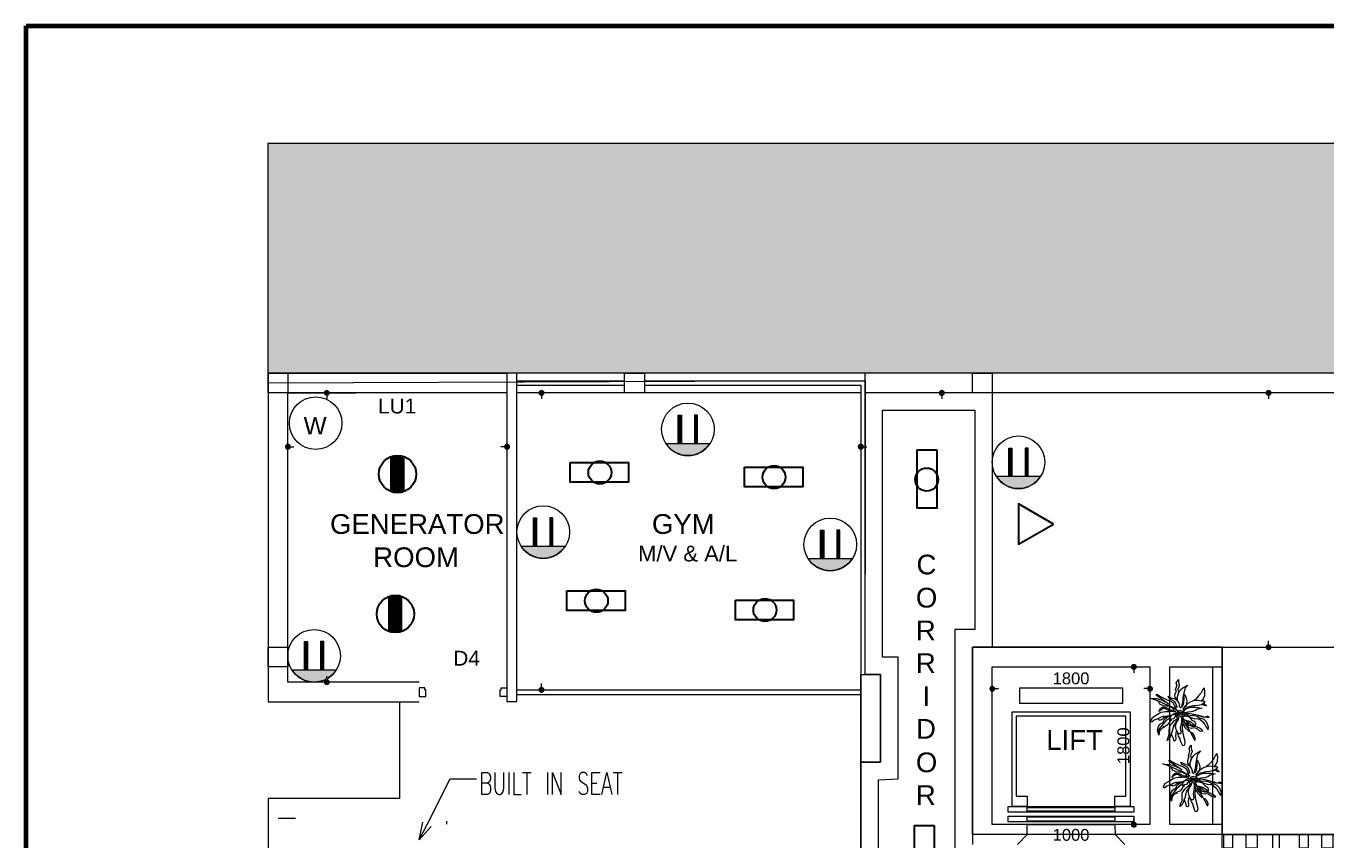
# Model space of a CAD drawing. Header units: millimetres. Extents: x 3717 to 33074, y -976 to 23714.
# Drawn here: x 3717 to 18562, y 14419 to 23714 of the extents above; entities that cross this region are included whole.
import ezdxf

# ---------------------------------------------------------------- set-up
doc = ezdxf.new("R2010")
doc.units = ezdxf.units.MM
doc.layers.add('A-ANNO-DIMS', color=7, linetype='Continuous', lineweight=9)
doc.layers.add('power', color=7, linetype='Continuous', lineweight=9)
for name, color, linetype in [('PDF_0', 7, 'Continuous'), ('PDF_DOORWINDOW', 7, 'Continuous'), ('PDF_du-core', 7, 'Continuous'), ('PDF_SERVICE-CORE-HATCH', 7, 'Continuous'), ('PDF_TEXT', 7, 'Continuous'), ('PDF_wall', 7, 'Continuous')]:
    doc.layers.add(name, color=color, linetype=linetype)
doc.styles.add('Arial', font='arial.ttf', dxfattribs={"height": 450})
doc.styles.add('PDF Arial', font='arial.ttf')
doc.styles.add('PDF SansSerif', font='sanss___.ttf')

msp = doc.modelspace()

# ---------------------------------------------------------------- hatches: boundary and pattern name
h = msp.add_hatch()
h.set_pattern_fill('ANGLE', color=256)
h.set_pattern_definition([(0, (10112.6845, 44520.2884), (0, 6.985), [5.08, -1.905]), (90, (10112.6845, 44520.2884), (-6.985, 4e-16), [5.08, -1.905])])
h.paths.add_polyline_path([(8023, 18403), (8023, 18804), (7884, 18804), (7884, 18403)])
h = msp.add_hatch()
h.set_pattern_fill('ANGLE', color=256)
h.set_pattern_definition([(0, (9977.794, 44452.032), (0, 6.985), [5.08, -1.905]), (90, (9977.794, 44452.032), (-6.985, 4e-16), [5.08, -1.905])])
edge = h.paths.add_edge_path()
edge.add_arc((7956, 18603), 152, 63.8289, 89.1173)
edge.add_line((7958, 18755), (7954, 18755))
edge.add_arc((7956, 18603), 152, 90.8827, 118.1554)
edge.add_line((7884, 18737), (7884, 18470))
edge.add_arc((7953, 18460), 69.8, 171.7868, 366.229)
edge.add_line((8023, 18467), (8023, 18739))
edge = h.paths.add_edge_path(flags=17)
edge.add_line((7954, 18755), (7884, 18755))
edge.add_line((7884, 18755), (7884, 18737))
edge.add_arc((7956, 18603), 152, 90.8827, 118.1554, ccw=False)
edge = h.paths.add_edge_path(flags=17)
edge.add_line((8023, 18755), (7958, 18755))
edge.add_arc((7956, 18603), 152, 63.8289, 89.1173, ccw=False)
edge.add_line((8023, 18739), (8023, 18755))
edge = h.paths.add_edge_path(flags=17)
edge.add_line((7884, 18470), (7884, 18450))
edge.add_line((7884, 18450), (8023, 18450))
edge.add_line((8023, 18450), (8023, 18467))
edge.add_arc((7953, 18460), 69.8, -188.2132, 6.229, ccw=False)
h = msp.add_hatch()
h.set_pattern_fill('ANGLE', color=256)
h.set_pattern_definition([(0, (10088.843, 42924.676), (0, 6.985), [5.08, -1.905]), (90, (10088.843, 42924.676), (-6.985, 4e-16), [5.08, -1.905])])
h.paths.add_polyline_path([(7999, 16807), (7999, 17208), (7860, 17208), (7860, 16807)])
h = msp.add_hatch()
h.set_pattern_fill('ANGLE', color=256)
h.set_pattern_definition([(0, (9953.9526, 42856.42), (0, 6.985), [5.08, -1.905]), (90, (9953.9526, 42856.42), (-6.985, 4e-16), [5.08, -1.905])])
edge = h.paths.add_edge_path()
edge.add_arc((7932, 17008), 152, 63.8289, 89.1173)
edge.add_line((7934, 17159), (7930, 17159))
edge.add_arc((7932, 17008), 152, 90.8827, 118.1554)
edge.add_line((7860, 17141), (7860, 16874))
edge.add_arc((7930, 16864), 69.8, 171.7868, 366.229)
edge.add_line((7999, 16872), (7999, 17144))
edge = h.paths.add_edge_path(flags=17)
edge.add_line((7930, 17159), (7860, 17159))
edge.add_line((7860, 17159), (7860, 17141))
edge.add_arc((7932, 17008), 152, 90.8827, 118.1554, ccw=False)
edge = h.paths.add_edge_path(flags=17)
edge.add_line((7999, 17159), (7934, 17159))
edge.add_arc((7932, 17008), 152, 63.8289, 89.1173, ccw=False)
edge.add_line((7999, 17144), (7999, 17159))
edge = h.paths.add_edge_path(flags=17)
edge.add_line((7860, 16874), (7860, 16855))
edge.add_line((7860, 16855), (7999, 16855))
edge.add_line((7999, 16855), (7999, 16872))
edge.add_arc((7930, 16864), 69.8, -188.2132, 6.229, ccw=False)
at = {"layer": 'A-ANNO-DIMS'}
h = msp.add_hatch(dxfattribs=at)
h.set_pattern_fill('AR-B88', color=256)
h.paths.add_polyline_path([(14742, 8042), (6481, 8042), (6481, 4917), (14742, 4917)])
h.paths.add_polyline_path([(7190, 7208), (7190, 7353), (7206, 7362), (7206, 7353), (7562, 7353), (7570, 7353), (7570, 7208)], flags=16)
h.paths.add_polyline_path([(7554, 7353), (7567, 7359), (7567, 7214), (7567, 7209), (7554, 7206)], flags=16)
h.paths.add_polyline_path([(7408, 7208), (7408, 7252), (7400, 7252), (7400, 7208)], flags=16)
h.paths.add_polyline_path([(7351, 7208), (7351, 7353), (7343, 7353), (7343, 7208)], flags=16)
h.paths.add_polyline_path([(7375, 7259), (7372, 7258), (7369, 7257), (7375, 7259)], flags=0)
h.paths.add_polyline_path([(7367, 7252), (7378, 7252), (7378, 7254), (7367, 7353)], flags=0)
h.paths.add_polyline_path([(7383, 7240), (7382, 7244), (7378, 7245), (7378, 7245), (7383, 7226)], flags=0)
h.paths.add_polyline_path([(7383, 7295), (7398, 7285), (7398, 7287), (7383, 7310)], flags=0)
h.paths.add_polyline_path([(7383, 7333), (7383, 7318), (7398, 7307), (7398, 7309)], flags=0)
h.paths.add_polyline_path([(7383, 7356), (7383, 7336), (7398, 7325), (7398, 7343)], flags=16)
h.paths.add_polyline_path([(7398, 7277), (7383, 7266), (7383, 7269), (7398, 7279)], flags=0)
h.paths.add_polyline_path([(7359, 7251), (7353, 7252), (7353, 7252)], flags=0)
h.paths.add_polyline_path([(7383, 7287), (7398, 7298), (7398, 7296), (7383, 7272)], flags=0)
h.paths.add_polyline_path([(28518, 8042), (17144, 8042), (17144, 4917), (28518, 4917)])
h.paths.add_polyline_path([(6481, 22378), (23115, 22378), (23115, 19753), (6481, 19753)])
h.paths.add_polyline_path([(20539, 19771), (20997, 19771), (20997, 20107), (20539, 20107)], flags=24)
h = msp.add_hatch(dxfattribs=at)
h.set_pattern_fill('AR-RSHKE', color=256)
h.paths.add_polyline_path([(17367, 14493), (28406, 14493), (28406, 11767), (17367, 11767)])
at = {"layer": 'power'}
h = msp.add_hatch(dxfattribs=at)
h.set_pattern_fill('ANGLE', color=256)
h.set_pattern_definition([(0, (41029.852, 41131.385), (0, 6.985), [5.08, -1.905]), (90, (41029.852, 41131.385), (-6.985, 4e-16), [5.08, -1.905])])
h.paths.add_polyline_path([(11159, 19276), (11195, 19276), (11195, 18954), (11159, 18954)])
h.paths.add_polyline_path([(11381, 19276), (11345, 19276), (11345, 18954), (11381, 18954)])
h = msp.add_hatch(dxfattribs=at)
h.set_pattern_fill('ANGLE', color=256)
h.set_pattern_definition([(0, (26939.587, 46210.171), (0, 6.985), [5.08, -1.905]), (90, (26939.587, 46210.171), (-6.985, 4e-16), [5.08, -1.905])])
edge = h.paths.add_edge_path()
edge.add_line((11016, 18954), (11524, 18954))
edge.add_arc((11270, 19114), 300, 212.0239, 327.9761, ccw=False)
h = msp.add_hatch(dxfattribs=at)
h.set_pattern_fill('ANGLE', color=256)
h.set_pattern_definition([(0, (44802.0966, 40756.126), (0, 6.985), [5.08, -1.905]), (90, (44802.0966, 40756.126), (-6.985, 4e-16), [5.08, -1.905])])
h.paths.add_polyline_path([(14931, 18900), (14967, 18900), (14967, 18579), (14931, 18579)])
h.paths.add_polyline_path([(15153, 18900), (15117, 18900), (15117, 18579), (15153, 18579)])
h = msp.add_hatch(dxfattribs=at)
h.set_pattern_fill('ANGLE', color=256)
h.set_pattern_definition([(0, (30711.8315, 45834.912), (0, 6.985), [5.08, -1.905]), (90, (30711.8315, 45834.912), (-6.985, 4e-16), [5.08, -1.905])])
edge = h.paths.add_edge_path()
edge.add_line((14788, 18579), (15297, 18579))
edge.add_arc((15042, 18738), 300, 212.0239, 327.9761, ccw=False)
h = msp.add_hatch(dxfattribs=at)
h.set_pattern_fill('ANGLE', color=256)
h.set_pattern_definition([(0, (39378.506, 39959.884), (0, 6.985), [5.08, -1.905]), (90, (39378.506, 39959.884), (-6.985, 4e-16), [5.08, -1.905])])
h.paths.add_polyline_path([(9507, 18104), (9543, 18104), (9543, 17783), (9507, 17783)])
h.paths.add_polyline_path([(9730, 18104), (9694, 18104), (9694, 17783), (9730, 17783)])
h = msp.add_hatch(dxfattribs=at)
h.set_pattern_fill('ANGLE', color=256)
h.set_pattern_definition([(0, (42653.747, 39818.966), (0, 6.985), [5.08, -1.905]), (90, (42653.747, 39818.966), (-6.985, 4e-16), [5.08, -1.905])])
h.paths.add_polyline_path([(12783, 17963), (12819, 17963), (12819, 17642), (12783, 17642)])
h.paths.add_polyline_path([(13005, 17963), (12969, 17963), (12969, 17642), (13005, 17642)])
h = msp.add_hatch(dxfattribs=at)
h.set_pattern_fill('ANGLE', color=256)
h.set_pattern_definition([(0, (25288.241, 45038.6705), (0, 6.985), [5.08, -1.905]), (90, (25288.241, 45038.6705), (-6.985, 4e-16), [5.08, -1.905])])
edge = h.paths.add_edge_path()
edge.add_line((9364, 17783), (9873, 17783))
edge.add_arc((9619, 17942), 300, 212.0239, 327.9761, ccw=False)
h = msp.add_hatch(dxfattribs=at)
h.set_pattern_fill('ANGLE', color=256)
h.set_pattern_definition([(0, (28563.482, 44897.752), (0, 6.985), [5.08, -1.905]), (90, (28563.482, 44897.752), (-6.985, 4e-16), [5.08, -1.905])])
edge = h.paths.add_edge_path()
edge.add_line((12639, 17642), (13148, 17642))
edge.add_arc((12894, 17801), 300, 212.0239, 327.9761, ccw=False)
h = msp.add_hatch(dxfattribs=at)
h.set_pattern_fill('ANGLE', color=256)
h.set_pattern_definition([(0, (36763.9774, 38548.8256), (0, 6.985), [5.08, -1.905]), (90, (36763.9774, 38548.8256), (-6.985, 4e-16), [5.08, -1.905])])
h.paths.add_polyline_path([(6893, 16693), (6929, 16693), (6929, 16372), (6893, 16372)])
h.paths.add_polyline_path([(7115, 16693), (7079, 16693), (7079, 16372), (7115, 16372)])
h = msp.add_hatch(dxfattribs=at)
h.set_pattern_fill('ANGLE', color=256)
h.set_pattern_definition([(0, (22673.712, 43627.612), (0, 6.985), [5.08, -1.905]), (90, (22673.712, 43627.612), (-6.985, 4e-16), [5.08, -1.905])])
edge = h.paths.add_edge_path()
edge.add_line((6750, 16372), (7258, 16372))
edge.add_arc((7004, 16531), 300, 212.0239, 327.9761, ccw=False)

# ---------------------------------------------------------------- linework, layer by layer
at = {"lineweight": 60}
msp.add_lwpolyline([(3717, 23714), (33043, 23714), (33043, 3822), (3717, 3822)], close=True, dxfattribs=at)
for points in [[(14109, 18879), (14109, 18213), (13884, 18213), (13884, 18879)], [(7884, 18804), (8023, 18804), (8023, 18403), (7884, 18403)], [(9927, 18735), (10593, 18735), (10593, 18511), (9927, 18511)], [(11915, 18683), (12581, 18683), (12581, 18458), (11915, 18458)], [(15443, 18034), (15042, 18265), (15042, 17803)], [(9888, 17271), (10553, 17271), (10553, 17047), (9888, 17047)], [(7860, 17208), (7999, 17208), (7999, 16807), (7860, 16807)], [(11811, 17166), (12476, 17166), (12476, 16942), (11811, 16942)], [(14081, 14597), (14081, 13931), (13857, 13931), (13857, 14597)]]:
    msp.add_lwpolyline(points, close=True)
for centre, radius in [((7956, 18603), 213), ((10265, 18621), 131), ((12253, 18569), 131), ((13995, 18541), 131), ((7932, 17008), 213), ((10226, 17158), 131), ((12148, 17053), 131)]:
    msp.add_circle(centre, radius)
at = {"layer": 'A-ANNO-DIMS'}
for p, q in [((9319, 19753), (9204, 19753)), ((9204, 19753), (9204, 16008)), ((9319, 16008), (9319, 19753)), ((14742, 19753), (14742, 16630)), ((19663, 19753), (14742, 19753)), ((13292, 19668), (6481, 19642)), ((6481, 19642), (6481, 16005)), ((13292, 16317), (13292, 19668)), ((13492, 16516), (13492, 19331)), ((13492, 19331), (14405, 19331)), ((14405, 19331), (14542, 19331)), ((14542, 19331), (14542, 16830)), ((14542, 16830), (14317, 16830)), ((14317, 16830), (14317, 12467)), ((14742, 16630), (19631, 16628)), ((13668, 16516), (13492, 16516)), ((13668, 16350), (13668, 16516)), ((13668, 15129), (13668, 16350)), ((13469, 16317), (13292, 16317)), ((13469, 15318), (13469, 16317)), ((6481, 16005), (7980, 16005)), ((7980, 16005), (7980, 14903)), ((13243, 12268), (13243, 15318)), ((13243, 15318), (13469, 15318)), ((13443, 15116), (13668, 15129)), ((13443, 12693), (13443, 15116)), ((7980, 14903), (6481, 14903)), ((6481, 14903), (6481, 8271))]:
    msp.add_line(p, q, dxfattribs=at)
for points in [[(6481, 22378), (23115, 22378), (23115, 19753), (6481, 19753)], [(6481, 19753), (9204, 19753), (9204, 19530), (6481, 19530)], [(14517, 16630), (17367, 16630), (17367, 14493), (14517, 14493)], [(17367, 16630), (19660, 16630), (19660, 14493), (17367, 14493)], [(14742, 16405), (16542, 16405), (16542, 14605), (14742, 14605)], [(16768, 16405), (17256, 16405), (17256, 14605), (16768, 14605)], [(17367, 14493), (28406, 14493), (28406, 11767), (17367, 11767)]]:
    msp.add_lwpolyline(points, close=True, dxfattribs=at)
at = {"layer": 'PDF_0', "lineweight": 5}
for points in [[(7150, 19494), (7150, 19460)], [(9599, 19494), (9599, 19460)], [(14166, 19494), (14166, 19460)], [(17896, 19494), (17896, 19460)], [(6740, 18916), (6774, 18916)], [(9171, 18916), (9134, 18916)], [(13277, 18916), (13313, 18916)], [(17896, 16664), (17896, 16700)], [(16358, 16368), (16358, 16335)], [(7150, 16265), (7150, 16298)], [(9599, 16177), (9599, 16213)], [(14778, 16156), (14812, 16156)], [(16509, 16156), (16472, 16156)], [(8515, 14644), (8515, 14610)], [(16358, 14641), (16358, 14675)]]:
    msp.add_lwpolyline(points, dxfattribs=at)
at = {"layer": 'PDF_0', "lineweight": 20}
msp.add_lwpolyline([(8294, 14607), (8556, 15129), (8857, 15129)], dxfattribs=at)
at = {"layer": 'PDF_0', "transparency": 33554559}
for points in [[(7150, 19530), (7119, 19546), (7114, 19530)], [(7114, 19530), (7119, 19512), (7150, 19530)], [(7132, 19559), (7150, 19530), (7119, 19546)], [(7119, 19512), (7150, 19530), (7132, 19499)], [(7150, 19564), (7132, 19559), (7150, 19530)], [(7150, 19530), (7132, 19499), (7150, 19494)], [(7150, 19530), (7166, 19559), (7150, 19564)], [(7179, 19546), (7150, 19530), (7166, 19559)], [(7184, 19530), (7179, 19546), (7150, 19530)], [(7150, 19494), (7166, 19499), (7150, 19530)], [(7166, 19499), (7150, 19530), (7179, 19512)], [(7150, 19530), (7179, 19512), (7184, 19530)], [(9599, 19530), (9568, 19546), (9562, 19530)], [(9562, 19530), (9568, 19512), (9599, 19530)], [(9581, 19559), (9599, 19530), (9568, 19546)], [(9568, 19512), (9599, 19530), (9581, 19499)], [(9599, 19564), (9581, 19559), (9599, 19530)], [(9599, 19530), (9581, 19499), (9599, 19494)], [(9599, 19530), (9617, 19559), (9599, 19564)], [(9630, 19546), (9599, 19530), (9617, 19559)], [(9632, 19530), (9630, 19546), (9599, 19530)], [(9599, 19494), (9617, 19499), (9599, 19530)], [(9617, 19499), (9599, 19530), (9630, 19512)], [(9599, 19530), (9630, 19512), (9632, 19530)], [(14166, 19530), (14135, 19546), (14133, 19530)], [(14133, 19530), (14135, 19512), (14166, 19530)], [(14148, 19559), (14166, 19530), (14135, 19546)], [(14135, 19512), (14166, 19530), (14148, 19499)], [(14166, 19564), (14148, 19559), (14166, 19530)], [(14166, 19530), (14148, 19499), (14166, 19494)], [(14166, 19530), (14185, 19559), (14166, 19564)], [(14197, 19546), (14166, 19530), (14185, 19559)], [(14203, 19530), (14197, 19546), (14166, 19530)], [(14166, 19494), (14185, 19499), (14166, 19530)], [(14185, 19499), (14166, 19530), (14197, 19512)], [(14166, 19530), (14197, 19512), (14203, 19530)], [(17896, 19530), (17865, 19546), (17860, 19530)], [(17860, 19530), (17865, 19512), (17896, 19530)], [(17878, 19559), (17896, 19530), (17865, 19546)], [(17865, 19512), (17896, 19530), (17878, 19499)], [(17896, 19564), (17878, 19559), (17896, 19530)], [(17896, 19530), (17878, 19499), (17896, 19494)], [(17896, 19530), (17912, 19559), (17896, 19564)], [(17925, 19546), (17896, 19530), (17912, 19559)], [(17930, 19530), (17925, 19546), (17896, 19530)], [(17896, 19494), (17912, 19499), (17896, 19530)], [(17912, 19499), (17896, 19530), (17925, 19512)], [(17896, 19530), (17925, 19512), (17930, 19530)], [(6704, 18916), (6676, 18934), (6670, 18916)], [(6670, 18916), (6676, 18897), (6704, 18916)], [(6688, 18947), (6704, 18916), (6676, 18934)], [(6676, 18897), (6704, 18916), (6688, 18884)], [(6704, 18952), (6688, 18947), (6704, 18916)], [(6704, 18916), (6688, 18884), (6704, 18882)], [(6704, 18916), (6722, 18947), (6704, 18952)], [(6735, 18934), (6704, 18916), (6722, 18947)], [(6740, 18916), (6735, 18934), (6704, 18916)], [(6704, 18882), (6722, 18884), (6704, 18916)], [(6722, 18884), (6704, 18916), (6735, 18897)], [(6704, 18916), (6735, 18897), (6740, 18916)], [(9204, 18916), (9176, 18934), (9171, 18916)], [(9171, 18916), (9176, 18897), (9204, 18916)], [(9189, 18947), (9204, 18916), (9176, 18934)], [(9176, 18897), (9204, 18916), (9189, 18884)], [(9204, 18952), (9189, 18947), (9204, 18916)], [(9204, 18916), (9189, 18884), (9204, 18882)], [(9204, 18916), (9223, 18947), (9204, 18952)], [(9236, 18934), (9204, 18916), (9223, 18947)], [(9241, 18916), (9236, 18934), (9204, 18916)], [(9204, 18882), (9223, 18884), (9204, 18916)], [(9223, 18884), (9204, 18916), (9236, 18897)], [(9204, 18916), (9236, 18897), (9241, 18916)], [(13243, 18916), (13212, 18934), (13207, 18916)], [(13207, 18916), (13212, 18897), (13243, 18916)], [(13225, 18947), (13243, 18916), (13212, 18934)], [(13212, 18897), (13243, 18916), (13225, 18884)], [(13243, 18952), (13225, 18947), (13243, 18916)], [(13243, 18916), (13225, 18884), (13243, 18882)], [(13243, 18916), (13261, 18947), (13243, 18952)], [(13274, 18934), (13243, 18916), (13261, 18947)], [(13277, 18916), (13274, 18934), (13243, 18916)], [(13243, 18882), (13261, 18884), (13243, 18916)], [(13261, 18884), (13243, 18916), (13274, 18897)], [(13243, 18916), (13274, 18897), (13277, 18916)], [(17896, 16630), (17865, 16646), (17860, 16630)], [(17860, 16630), (17865, 16612), (17896, 16630)], [(17878, 16659), (17896, 16630), (17865, 16646)], [(17865, 16612), (17896, 16630), (17878, 16599)], [(17896, 16664), (17878, 16659), (17896, 16630)], [(17896, 16630), (17878, 16599), (17896, 16594)], [(17896, 16630), (17912, 16659), (17896, 16664)], [(17925, 16646), (17896, 16630), (17912, 16659)], [(17930, 16630), (17925, 16646), (17896, 16630)], [(17896, 16594), (17912, 16599), (17896, 16630)], [(17912, 16599), (17896, 16630), (17925, 16612)], [(17896, 16630), (17925, 16612), (17930, 16630)], [(16358, 16405), (16327, 16423), (16324, 16405)], [(16324, 16405), (16327, 16387), (16358, 16405)], [(16340, 16436), (16358, 16405), (16327, 16423)], [(16327, 16387), (16358, 16405), (16340, 16374)], [(16358, 16439), (16340, 16436), (16358, 16405)], [(16358, 16405), (16340, 16374), (16358, 16368)], [(16358, 16405), (16376, 16436), (16358, 16439)], [(16389, 16423), (16358, 16405), (16376, 16436)], [(16394, 16405), (16389, 16423), (16358, 16405)], [(16358, 16368), (16376, 16374), (16358, 16405)], [(16376, 16374), (16358, 16405), (16389, 16387)], [(16358, 16405), (16389, 16387), (16394, 16405)], [(7150, 16228), (7119, 16247), (7114, 16228)], [(7114, 16228), (7119, 16213), (7150, 16228)], [(7132, 16260), (7150, 16228), (7119, 16247)], [(7119, 16213), (7150, 16228), (7132, 16200)], [(7150, 16265), (7132, 16260), (7150, 16228)], [(7150, 16228), (7132, 16200), (7150, 16195)], [(7150, 16228), (7166, 16260), (7150, 16265)], [(7179, 16247), (7150, 16228), (7166, 16260)], [(7184, 16228), (7179, 16247), (7150, 16228)], [(7150, 16195), (7166, 16200), (7150, 16228)], [(7166, 16200), (7150, 16228), (7179, 16213)], [(7150, 16228), (7179, 16213), (7184, 16228)], [(14724, 16184), (14742, 16156), (14714, 16171)], [(14742, 16190), (14724, 16184), (14742, 16156)], [(14742, 16156), (14760, 16184), (14742, 16190)], [(14773, 16171), (14742, 16156), (14760, 16184)], [(16524, 16184), (16542, 16156), (16514, 16171)], [(16542, 16190), (16524, 16184), (16542, 16156)], [(16542, 16156), (16560, 16184), (16542, 16190)], [(16573, 16171), (16542, 16156), (16560, 16184)], [(9599, 16143), (9568, 16158), (9562, 16143)], [(9562, 16143), (9568, 16125), (9599, 16143)], [(9581, 16171), (9599, 16143), (9568, 16158)], [(9568, 16125), (9599, 16143), (9581, 16112)], [(9599, 16177), (9581, 16171), (9599, 16143)], [(9599, 16143), (9581, 16112), (9599, 16106)], [(9599, 16143), (9617, 16171), (9599, 16177)], [(9630, 16158), (9599, 16143), (9617, 16171)], [(9632, 16143), (9630, 16158), (9599, 16143)], [(9599, 16106), (9617, 16112), (9599, 16143)], [(9617, 16112), (9599, 16143), (9630, 16125)], [(9599, 16143), (9630, 16125), (9632, 16143)], [(14742, 16156), (14714, 16171), (14708, 16156)], [(14708, 16156), (14714, 16138), (14742, 16156)], [(14714, 16138), (14742, 16156), (14724, 16125)], [(14742, 16156), (14724, 16125), (14742, 16119)], [(14778, 16156), (14773, 16171), (14742, 16156)], [(14742, 16119), (14760, 16125), (14742, 16156)], [(14760, 16125), (14742, 16156), (14773, 16138)], [(14742, 16156), (14773, 16138), (14778, 16156)], [(16542, 16156), (16514, 16171), (16509, 16156)], [(16509, 16156), (16514, 16138), (16542, 16156)], [(16514, 16138), (16542, 16156), (16524, 16125)], [(16542, 16156), (16524, 16125), (16542, 16119)], [(16579, 16156), (16573, 16171), (16542, 16156)], [(16542, 16119), (16560, 16125), (16542, 16156)], [(16560, 16125), (16542, 16156), (16573, 16138)], [(16542, 16156), (16573, 16138), (16579, 16156)], [(16358, 14605), (16327, 14623), (16324, 14605)], [(16324, 14605), (16327, 14587), (16358, 14605)], [(16340, 14636), (16358, 14605), (16327, 14623)], [(16327, 14587), (16358, 14605), (16340, 14574)], [(16358, 14641), (16340, 14636), (16358, 14605)], [(16358, 14605), (16340, 14574), (16358, 14571)], [(16358, 14605), (16376, 14636), (16358, 14641)], [(16389, 14623), (16358, 14605), (16376, 14636)], [(16394, 14605), (16389, 14623), (16358, 14605)], [(16358, 14571), (16376, 14574), (16358, 14605)], [(16376, 14574), (16358, 14605), (16389, 14587)], [(16358, 14605), (16389, 14587), (16394, 14605)]]:
    msp.add_solid(points, dxfattribs=at)
at = {"layer": 'PDF_DOORWINDOW', "lineweight": 5}
for points in [[(8266, 16166), (8203, 16166), (8203, 16068), (8278, 16068), (8278, 16143), (8266, 16143)], [(9140, 16166), (9204, 16166), (9204, 16068), (9129, 16068), (9129, 16143), (9140, 16143)]]:
    msp.add_lwpolyline(points, close=True, dxfattribs=at)
at = {"layer": 'PDF_du-core', "lineweight": 5}
for points in [[(16228, 16166), (16228, 15987), (15056, 15987), (15056, 16166)], [(16143, 14812), (16143, 14929), (16267, 14929), (16267, 15842), (15017, 15842), (15017, 14929), (15142, 14929), (15142, 14812), (14968, 14812), (14968, 15891), (16317, 15891), (16317, 14812)], [(16358, 14812), (16358, 14747), (14926, 14747), (14926, 14812)], [(16358, 14703), (16358, 14636), (14926, 14636), (14926, 14703)]]:
    msp.add_lwpolyline(points, close=True, dxfattribs=at)
at = {"layer": 'PDF_du-core', "lineweight": 18}
for points in [[(16143, 14802), (16143, 14758), (15142, 14758), (15142, 14802)], [(16143, 14693), (16143, 14646), (15142, 14646), (15142, 14693)]]:
    msp.add_lwpolyline(points, close=True, dxfattribs=at)
at = {"layer": 'PDF_du-core', "lineweight": 5}
msp.add_lwpolyline([(15142, 14605), (16143, 14605)], dxfattribs=at)
at = {"layer": 'PDF_SERVICE-CORE-HATCH', "lineweight": 20}
for points in [[(8341, 14584), (8203, 14431), (8245, 14633)], [(8203, 14431), (8294, 14607)]]:
    msp.add_lwpolyline(points, dxfattribs=at)
at = {"layer": 'PDF_TEXT', "lineweight": 5}
for points in [[(8981, 15079), (9005, 15066), (9010, 15056), (9018, 15033), (9018, 14996), (9010, 14973), (9005, 14960), (8981, 14950), (8919, 14950), (8919, 15199), (8981, 15199), (9005, 15186), (9010, 15175), (9018, 15152), (9018, 15126), (9010, 15103), (9005, 15092), (8981, 15079), (8919, 15079)], [(9067, 15199), (9067, 15020), (9075, 14983), (9090, 14960), (9111, 14950), (9127, 14950), (9147, 14960), (9160, 14983), (9168, 15020), (9168, 15199)], [(9225, 15199), (9225, 14950)], [(9282, 15199), (9282, 14950), (9368, 14950)], [(9383, 15199), (9482, 15199)], [(9433, 15199), (9433, 14950)], [(9669, 15199), (9669, 14950)], [(9726, 14950), (9726, 15199), (9824, 14950), (9824, 15199)], [(10125, 15162), (10112, 15186), (10089, 15199), (10060, 15199), (10040, 15186), (10027, 15162), (10027, 15139), (10032, 15116), (10040, 15103), (10055, 15092), (10097, 15066), (10112, 15056), (10117, 15043), (10125, 15020), (10125, 14983), (10112, 14960), (10089, 14950), (10060, 14950), (10040, 14960), (10027, 14983)], [(10268, 14950), (10175, 14950), (10175, 15199), (10268, 15199)], [(10289, 14950), (10346, 15199), (10403, 14950)], [(10418, 15199), (10520, 15199)], [(10468, 15199), (10468, 14950)], [(10175, 15079), (10232, 15079)], [(10312, 15033), (10382, 15033)]]:
    msp.add_lwpolyline(points, dxfattribs=at)
at = {"layer": 'PDF_wall', "lineweight": 5}
for points in [[(6704, 19753), (6481, 19753), (6481, 16005), (8203, 16005)], [(8203, 16231), (6704, 16231), (6704, 19530), (7480, 19530)], [(13243, 19530), (13243, 12268)], [(14742, 19530), (14742, 16630)], [(17367, 13668), (17367, 14605), (16768, 14605), (16768, 16405), (17367, 16405), (17367, 16630), (14517, 16630), (14517, 14379)], [(15030, 14379), (15142, 14493), (15142, 14605), (14742, 14605), (14742, 16405), (16542, 16405), (16542, 14605), (16143, 14605), (16145, 14493), (16257, 14379)], [(6593, 14680), (6792, 14680)]]:
    msp.add_lwpolyline(points, dxfattribs=at)
for points in [[(6481, 19753), (6704, 19753), (6704, 19530), (6481, 19530)], [(9319, 16008), (9319, 19753), (9204, 19753), (9204, 16008)], [(10548, 19753), (10774, 19753), (10774, 19530), (10548, 19530)], [(14519, 19753), (14742, 19753), (14742, 19530), (14519, 19530)], [(6481, 16630), (6704, 16630), (6704, 16405), (6481, 16405)], [(13243, 16317), (13469, 16317), (13469, 15318), (13243, 15318)]]:
    msp.add_lwpolyline(points, close=True, dxfattribs=at)
at = {"layer": 'PDF_wall', "lineweight": 18}
for points in [[(19663, 19753), (13243, 19753), (9319, 19753)], [(19663, 19530), (13292, 19530), (13292, 19753)], [(13243, 19530), (9319, 19530)]]:
    msp.add_lwpolyline(points, dxfattribs=at)
at = {"layer": 'PDF_wall', "lineweight": 9}
for points in [[(9319, 19668), (10548, 19668)], [(9319, 19616), (10548, 19616)], [(10774, 19668), (13292, 19668), (13292, 17466)], [(10774, 19616), (13243, 19616), (13243, 17466)], [(9319, 16143), (13243, 16143)], [(9319, 16091), (13243, 16091)]]:
    msp.add_lwpolyline(points, dxfattribs=at)
at = {"layer": 'PDF_wall', "lineweight": 20}
for points in [[(16854, 16034), (16830, 16057), (16825, 16086), (16838, 16114), (16846, 16127), (16833, 16145), (16843, 16166), (16851, 16200), (16843, 16218), (16851, 16247), (16866, 16260), (16869, 16234), (16872, 16213), (16877, 16192), (16866, 16164), (16859, 16145), (16864, 16132), (16866, 16114), (16859, 16091), (16856, 16070)], [(16861, 16013), (16856, 16029), (16856, 16065), (16869, 16101), (16887, 16138), (16916, 16164), (16973, 16195), (16949, 16171), (16937, 16140), (16929, 16106), (16918, 16057), (16916, 16021), (16908, 15982), (16898, 15948), (16887, 15933)], [(16856, 15904), (16825, 15928), (16781, 15953), (16711, 15979), (16651, 16008), (16586, 16034), (16542, 16049), (16573, 16044), (16620, 16042), (16651, 16034), (16685, 16023), (16716, 16005)], [(16763, 15974), (16617, 16078), (16612, 16091), (16628, 16088), (16664, 16065), (16732, 16034), (16778, 16013), (16802, 16000), (16820, 15969), (16825, 15948), (16838, 15930), (16833, 15951), (16854, 15943), (16846, 15964), (16838, 15985), (16825, 16005), (16802, 16021), (16778, 16034), (16760, 16044), (16750, 16070), (16765, 16062), (16789, 16049), (16817, 16044), (16841, 16031), (16854, 16016), (16872, 15995), (16874, 15969), (16874, 15943)], [(16908, 15946), (16926, 15977), (16934, 16034), (16934, 16091), (16944, 16081), (16957, 16047), (16962, 16013), (16960, 15982), (16952, 15953), (16918, 15920), (16955, 15969), (16991, 15998), (17040, 16021)], [(17131, 16021), (17149, 16036), (17167, 16078), (17170, 16132), (17162, 16166), (17144, 16148), (17126, 16109), (17097, 16073), (17061, 16034), (17040, 16021), (17087, 16026), (17126, 16018), (17157, 16018), (17170, 16008), (17157, 15990), (17131, 15972), (17069, 15961), (17032, 15959), (16978, 15943), (16921, 15904), (16960, 15928), (17007, 15943), (17056, 15943), (17090, 15940), (17139, 15935), (17084, 15922), (17053, 15902), (17012, 15891), (16975, 15886), (16944, 15878)], [(16854, 15881), (16817, 15870), (16789, 15852), (16760, 15847), (16713, 15839), (16688, 15837), (16628, 15811), (16589, 15795), (16566, 15777), (16555, 15772), (16550, 15780), (16555, 15798), (16576, 15832), (16623, 15860), (16667, 15886), (16719, 15896), (16760, 15896), (16786, 15899), (16833, 15891)], [(16835, 15891), (16841, 15896), (16820, 15904), (16786, 15896), (16760, 15904), (16732, 15917), (16713, 15928), (16688, 15925), (16664, 15912), (16643, 15896), (16662, 15928), (16680, 15943), (16716, 15943), (16752, 15930), (16778, 15909), (16804, 15912), (16817, 15922), (16799, 15935), (16765, 15956), (16729, 15956), (16695, 15959), (16656, 15979), (16638, 16008)], [(16931, 15886), (16913, 15896), (16887, 15907), (16866, 15899), (16854, 15886), (16872, 15889), (16898, 15889), (16924, 15883), (16942, 15891)], [(17141, 15974), (17149, 15972), (17186, 15959), (17175, 15969), (17149, 15987)], [(16776, 15842), (16750, 15834), (16721, 15832), (16700, 15824), (16685, 15808), (16664, 15798), (16649, 15798), (16638, 15803), (16628, 15811)], [(16861, 15826), (16854, 15798), (16838, 15772), (16815, 15741), (16807, 15712), (16796, 15673), (16786, 15642), (16773, 15608), (16760, 15580), (16737, 15564), (16747, 15588), (16760, 15634), (16763, 15671), (16765, 15715), (16781, 15746), (16799, 15767), (16822, 15793), (16843, 15803), (16851, 15811), (16856, 15826), (16838, 15839), (16822, 15832), (16815, 15811), (16763, 15808), (16789, 15798), (16768, 15782), (16763, 15769), (16739, 15741), (16719, 15730), (16690, 15720), (16706, 15712), (16682, 15704), (16659, 15684), (16646, 15658), (16643, 15624), (16636, 15655), (16630, 15681), (16638, 15723), (16656, 15751), (16677, 15762), (16690, 15767), (16695, 15780), (16703, 15803), (16726, 15824), (16742, 15834)], [(16786, 15842), (16758, 15813), (16724, 15790), (16700, 15762), (16672, 15733), (16656, 15707), (16638, 15684), (16633, 15655)], [(16903, 15878), (16924, 15863), (16934, 15863), (16939, 15852), (16926, 15852), (16911, 15850), (16898, 15860), (16890, 15870), (16892, 15878), (16882, 15868), (16869, 15852), (16846, 15839), (16830, 15842), (16843, 15857), (16861, 15870), (16879, 15876), (16833, 15863), (16794, 15852)], [(16887, 15847), (16903, 15824), (16903, 15787), (16898, 15746), (16887, 15710), (16892, 15686), (16898, 15666), (16890, 15640), (16869, 15640), (16851, 15666), (16843, 15689), (16833, 15733), (16846, 15769), (16866, 15803), (16874, 15839), (16879, 15863)], [(16916, 15762), (16911, 15715), (16913, 15666), (16924, 15616), (16937, 15572), (16939, 15538), (16931, 15507), (16918, 15505), (16911, 15518), (16895, 15551), (16882, 15593), (16869, 15614), (16861, 15645)], [(16903, 15883), (16937, 15876), (16973, 15878), (17022, 15870), (17064, 15860), (17126, 15847), (17154, 15834), (17196, 15832), (17219, 15826), (17204, 15837), (17193, 15839), (17170, 15832)], [(16905, 15811), (16916, 15767), (16939, 15712), (16981, 15676), (17025, 15653), (17048, 15619), (17056, 15593), (17053, 15564), (17045, 15585), (17027, 15619), (17004, 15658)], [(16999, 15671), (16973, 15712), (16947, 15746), (16931, 15787), (16916, 15826), (16929, 15803), (16962, 15793), (16983, 15790), (17009, 15777), (17025, 15762), (17053, 15738), (17061, 15736), (17064, 15754), (17056, 15782), (17032, 15790), (17025, 15798), (17014, 15811), (16996, 15834), (16973, 15842), (16944, 15842), (16921, 15834), (16908, 15837)], [(16939, 15860), (16952, 15847), (16996, 15832), (17048, 15816), (17087, 15813), (17113, 15808), (17141, 15780), (17167, 15749), (17183, 15717), (17206, 15686), (17211, 15717), (17191, 15769), (17162, 15803), (17139, 15813), (17103, 15819), (17082, 15837), (17045, 15847)], [(17056, 15857), (17025, 15847), (16973, 15852), (16952, 15868)], [(16955, 15790), (16955, 15759), (16965, 15738), (16983, 15712), (17020, 15707), (17045, 15712), (17066, 15707), (17079, 15697), (17095, 15684), (17110, 15676), (17131, 15673), (17147, 15676), (17131, 15689), (17108, 15704), (17084, 15715), (17056, 15723), (17022, 15725), (16988, 15738), (16973, 15759), (16960, 15793)], [(16965, 15785), (16988, 15767), (17014, 15743), (17066, 15728)], [(17160, 15826), (17131, 15834), (17097, 15850)], [(16843, 15671), (16838, 15650), (16833, 15614), (16838, 15588), (16833, 15567), (16822, 15557), (16815, 15564), (16809, 15588), (16796, 15619), (16789, 15647)], [(16999, 15282), (16975, 15308), (16973, 15336), (16983, 15365), (16991, 15375), (16981, 15393), (16988, 15417), (16996, 15448), (16988, 15466), (16996, 15494), (17012, 15510), (17014, 15481), (17017, 15463), (17022, 15440), (17014, 15414), (17004, 15393), (17009, 15380), (17012, 15365), (17007, 15341), (17001, 15318)], [(17007, 15264), (17001, 15276), (17001, 15315), (17014, 15349), (17035, 15385), (17061, 15411), (17118, 15445), (17095, 15419), (17082, 15391), (17074, 15357), (17066, 15308), (17061, 15269), (17053, 15232), (17043, 15196), (17035, 15181)], [(17001, 15155), (16970, 15175), (16926, 15204), (16856, 15230), (16799, 15256), (16734, 15284), (16690, 15297), (16721, 15292), (16765, 15292), (16799, 15282), (16830, 15271), (16861, 15256)], [(16908, 15225), (16765, 15326), (16758, 15339), (16773, 15336), (16809, 15313), (16877, 15282), (16924, 15264), (16947, 15251), (16965, 15217), (16973, 15196), (16983, 15178), (16981, 15199), (16999, 15191), (16994, 15212), (16986, 15232), (16973, 15256), (16949, 15271), (16924, 15284), (16905, 15292), (16895, 15318), (16913, 15310), (16937, 15300), (16962, 15292), (16986, 15279), (17001, 15264), (17017, 15243), (17022, 15219), (17022, 15191)], [(17053, 15196), (17074, 15225), (17079, 15282), (17079, 15339), (17090, 15328), (17103, 15297), (17110, 15264), (17108, 15232), (17097, 15201), (17066, 15168), (17100, 15217), (17136, 15248), (17186, 15269), (17232, 15274), (17274, 15269), (17302, 15269), (17318, 15258), (17302, 15240), (17276, 15222), (17217, 15212), (17178, 15206), (17123, 15191), (17066, 15155), (17105, 15178), (17152, 15191), (17201, 15193), (17235, 15191), (17287, 15186), (17230, 15170), (17201, 15149), (17160, 15139), (17123, 15134), (17090, 15126)], [(17276, 15271), (17294, 15287), (17313, 15328), (17318, 15380), (17307, 15417), (17289, 15398), (17271, 15359), (17245, 15323), (17206, 15282), (17188, 15271)], [(16999, 15131), (16962, 15121), (16934, 15100), (16905, 15095), (16859, 15087), (16835, 15085), (16773, 15059), (16734, 15043), (16713, 15025), (16700, 15020), (16698, 15030), (16700, 15048), (16721, 15079), (16771, 15110), (16812, 15134), (16864, 15147), (16908, 15147), (16931, 15149), (16978, 15139)], [(16981, 15139), (16986, 15147), (16965, 15155), (16931, 15144), (16905, 15152), (16877, 15168), (16859, 15178), (16833, 15173), (16809, 15160), (16791, 15144), (16807, 15175), (16828, 15191), (16864, 15193), (16898, 15178), (16924, 15160), (16952, 15160), (16962, 15170), (16944, 15183), (16911, 15204), (16877, 15204), (16841, 15206), (16802, 15227), (16786, 15258)], [(17079, 15134), (17058, 15147), (17032, 15155), (17014, 15147), (17001, 15134), (17017, 15136), (17045, 15136), (17069, 15131), (17087, 15139)], [(17289, 15225), (17297, 15219), (17331, 15206), (17323, 15219), (17294, 15235)], [(16921, 15092), (16895, 15082), (16866, 15079), (16846, 15072), (16830, 15056), (16809, 15048), (16794, 15048), (16783, 15053), (16773, 15059)], [(17009, 15074), (16999, 15048), (16983, 15020), (16960, 14991), (16952, 14960), (16944, 14921), (16931, 14890), (16921, 14859), (16905, 14828), (16882, 14812), (16892, 14838), (16908, 14882), (16908, 14919), (16911, 14965), (16929, 14996), (16944, 15015), (16970, 15040), (16988, 15051), (16996, 15061), (17001, 15077), (16986, 15087), (16970, 15082), (16960, 15061), (16908, 15056), (16937, 15046), (16913, 15030), (16908, 15017), (16887, 14991), (16864, 14981), (16835, 14968), (16851, 14963), (16828, 14955), (16804, 14934), (16791, 14908), (16789, 14874), (16781, 14903), (16776, 14929), (16783, 14973), (16802, 15002), (16822, 15012), (16835, 15015), (16841, 15030), (16848, 15051), (16872, 15072), (16887, 15082)], [(16931, 15092), (16903, 15061), (16872, 15038), (16846, 15012), (16820, 14981), (16802, 14955), (16786, 14932), (16778, 14903)], [(17048, 15126), (17069, 15113), (17079, 15113), (17087, 15103), (17074, 15100), (17056, 15098), (17045, 15108), (17038, 15121), (17038, 15126), (17030, 15116), (17017, 15103), (16994, 15090), (16978, 15090), (16988, 15105), (17007, 15118), (17025, 15123), (16981, 15110), (16942, 15103)], [(17032, 15098), (17048, 15072), (17048, 15035), (17043, 14996), (17035, 14960), (17038, 14937), (17043, 14913), (17035, 14887), (17014, 14887), (16996, 14913), (16988, 14939), (16978, 14983), (16991, 15020), (17012, 15051), (17022, 15090), (17025, 15110)], [(17061, 15009), (17056, 14965), (17058, 14916), (17069, 14867), (17082, 14823), (17087, 14786), (17079, 14758), (17066, 14753), (17056, 14766), (17043, 14802), (17030, 14843), (17017, 14864), (17009, 14893)], [(17051, 15131), (17082, 15123), (17118, 15126), (17167, 15121), (17209, 15110), (17271, 15095), (17300, 15082), (17341, 15079), (17367, 15077), (17349, 15085), (17339, 15090), (17315, 15082)], [(17051, 15061), (17061, 15015), (17087, 14963), (17126, 14924), (17170, 14900), (17196, 14869), (17201, 14843), (17198, 14815), (17191, 14836), (17173, 14869), (17152, 14906)], [(17144, 14919), (17118, 14963), (17092, 14994), (17079, 15035), (17061, 15077), (17074, 15051), (17110, 15040), (17131, 15038), (17154, 15027), (17173, 15012), (17201, 14989), (17206, 14983), (17209, 15002), (17201, 15030), (17180, 15040), (17170, 15046), (17160, 15061), (17141, 15085), (17118, 15092), (17090, 15092), (17066, 15085), (17053, 15085)], [(17084, 15108), (17100, 15095), (17144, 15082), (17196, 15066), (17232, 15064), (17258, 15056), (17289, 15030), (17313, 14999), (17331, 14965), (17352, 14937), (17357, 14968), (17339, 15017), (17310, 15051), (17287, 15064), (17248, 15069), (17230, 15085), (17191, 15098)], [(17204, 15105), (17173, 15098), (17118, 15100), (17097, 15116)], [(17100, 15040), (17100, 15009), (17110, 14986), (17131, 14963), (17165, 14955), (17193, 14960), (17211, 14955), (17224, 14944), (17240, 14932), (17258, 14924), (17276, 14924), (17292, 14924), (17276, 14937), (17253, 14952), (17230, 14965), (17201, 14973), (17167, 14976), (17134, 14986), (17118, 15009), (17105, 15040)], [(17110, 15033), (17134, 15017), (17160, 14991), (17211, 14976)], [(17305, 15077), (17276, 15082), (17243, 15098)], [(16988, 14919), (16983, 14900), (16978, 14864), (16983, 14838), (16981, 14817), (16970, 14807), (16960, 14812), (16957, 14836), (16944, 14867), (16934, 14898)]]:
    msp.add_lwpolyline(points, dxfattribs=at)
at = {"layer": 'power'}
for p, q in [((11016, 18954), (11524, 18954)), ((14788, 18579), (15297, 18579)), ((9364, 17783), (9873, 17783)), ((12639, 17642), (13148, 17642)), ((6750, 16372), (7258, 16372))]:
    msp.add_line(p, q, dxfattribs=at)
for points in [[(11159, 19276), (11195, 19276), (11195, 18954), (11159, 18954)], [(11381, 19276), (11345, 19276), (11345, 18954), (11381, 18954)], [(14931, 18900), (14967, 18900), (14967, 18579), (14931, 18579)], [(15153, 18900), (15117, 18900), (15117, 18579), (15153, 18579)], [(9507, 18104), (9543, 18104), (9543, 17783), (9507, 17783)], [(9730, 18104), (9694, 18104), (9694, 17783), (9730, 17783)], [(12783, 17963), (12819, 17963), (12819, 17642), (12783, 17642)], [(13005, 17963), (12969, 17963), (12969, 17642), (13005, 17642)], [(6893, 16693), (6929, 16693), (6929, 16372), (6893, 16372)], [(7115, 16693), (7079, 16693), (7079, 16372), (7115, 16372)]]:
    msp.add_lwpolyline(points, close=True, dxfattribs=at)
for centre in [(7022, 19184), (11270, 19114), (15042, 18738), (9619, 17942), (12894, 17801), (7004, 16531)]:
    msp.add_circle(centre, 300, dxfattribs=at)
for centre in [(11270, 19114), (15042, 18738), (9619, 17942), (12894, 17801), (7004, 16531)]:
    msp.add_arc(centre, 300, 212.0239, 327.9761, dxfattribs=at)

# ---------------------------------------------------------------- texts
at = {"layer": 'PDF_TEXT', "attachment_point": 7}
for s, insert, char_height, style in [('LU1', (7734, 19292), 170, 'PDF SansSerif'), ('GENERATOR', (7186, 17918), 225, 'PDF SansSerif'), ('GYM', (10859, 17918), 225, 'PDF SansSerif'), ('ROOM', (7679, 17539), 225, 'PDF SansSerif'), ('M/V & A/L', (10701, 17604), 180, 'PDF Arial'), ('C', (13878, 17456), 225, 'PDF SansSerif'), ('O', (13871, 17078), 225, 'PDF SansSerif'), ('R', (13871, 16708), 225, 'PDF SansSerif'), ('D4', (8592, 16418), 170, 'PDF SansSerif'), ('R', (13871, 16335), 225, 'PDF SansSerif'), ('1800', (15432, 16204), 135, 'PDF SansSerif'), ('I', (13946, 15959), 225, 'PDF SansSerif'), ('D', (13873, 15585), 225, 'PDF SansSerif'), ('LIFT', (15359, 15458), 225, 'PDF SansSerif'), ('O', (13871, 15200), 225, 'PDF SansSerif'), ('R', (13871, 14830), 225, 'PDF SansSerif'), ('1000', (15432, 14419), 135, 'PDF SansSerif')]:
    msp.add_mtext(s, dxfattribs=dict(at, insert=insert, char_height=char_height, style=style))
at = {"layer": 'PDF_TEXT', "insert": (16308, 15295), "char_height": 135, "attachment_point": 7, "rotation": 90, "style": 'PDF SansSerif'}
msp.add_mtext('1800', dxfattribs=at)
at = {"layer": 'power', "insert": (6884, 19256), "char_height": 200, "attachment_point": 1, "style": 'Arial'}
msp.add_mtext_dynamic_manual_height_columns('W', width=765.23, gutter_width=1, heights=[0], dxfattribs=at)

doc.saveas('drawing.dxf')
